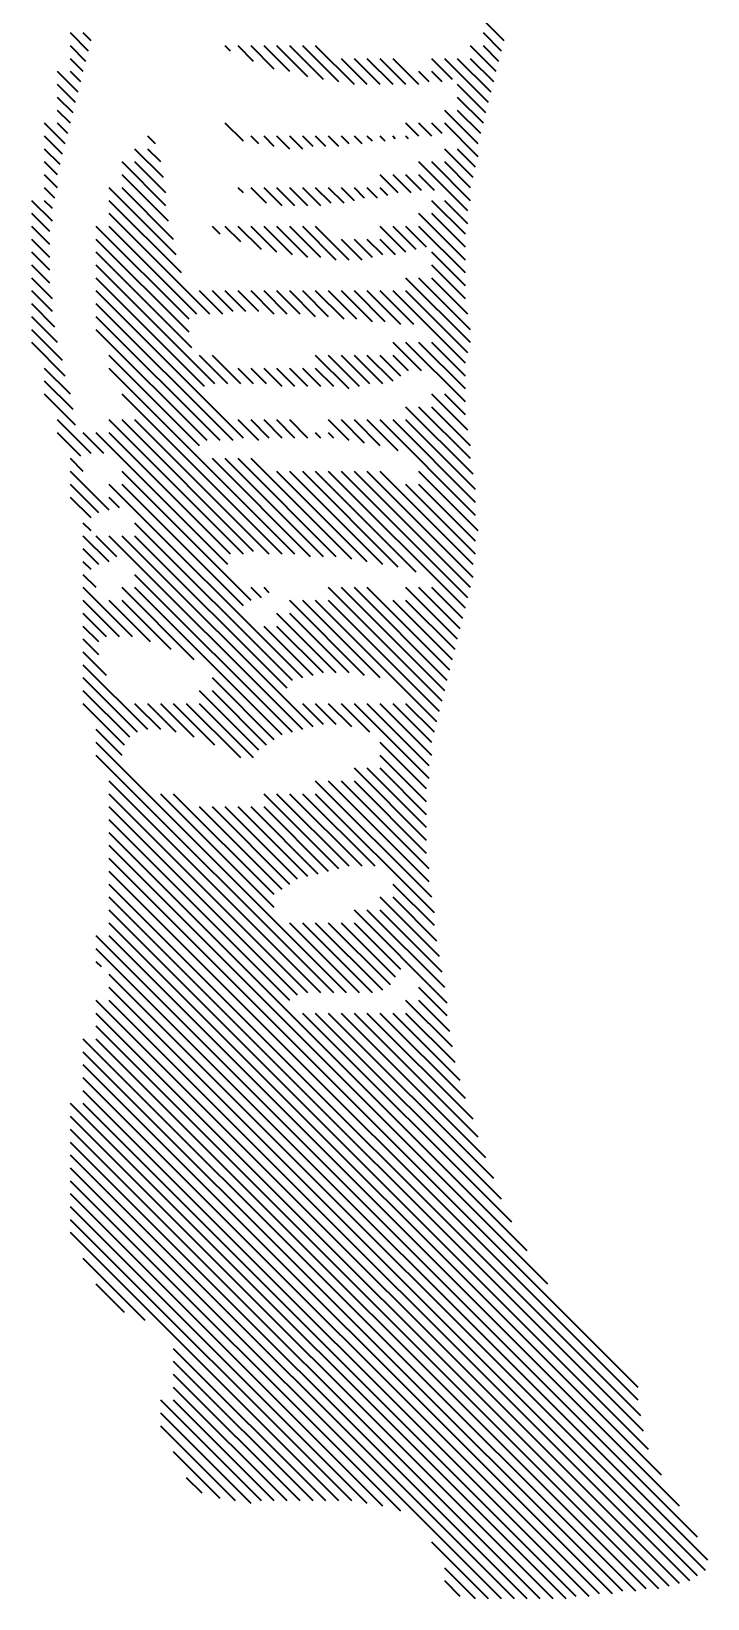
# Model space of a CAD drawing. Header units: inches. Extents: x 855 to 2282, y 843 to 2081.
# Drawn here: x 1680.5 to 1865.3, y 918.8 to 1347.4 of the extents above; entities that cross this region are included whole.
import ezdxf

# ---------------------------------------------------------------- set-up
doc = ezdxf.new("R2010")
doc.units = ezdxf.units.IN
doc.header["$MEASUREMENT"] = 0
doc.layers.add('Layer 1', color=7, linetype='Continuous')

# ---------------------------------------------------------------- blocks, each defined once
blk = doc.blocks.new('block 4')
at = {"layer": 'Layer 1', "color": 7, "lineweight": 35}
for points in [[(1803.93, 1350.61), (1809.57, 1344.97)], [(1691.04, 1347.08), (1695.98, 1342.14)], [(1694.57, 1347.08), (1696.68, 1344.97)], [(1803.93, 1347.08), (1808.87, 1342.14)], [(1691.04, 1343.55), (1695.27, 1339.32)], [(1733.37, 1343.55), (1734.78, 1342.14)], [(1736.9, 1343.55), (1741.13, 1339.32)], [(1740.43, 1343.55), (1746.78, 1337.2)], [(1743.96, 1343.55), (1751.01, 1336.5)], [(1747.48, 1343.55), (1755.95, 1335.09)], [(1751.01, 1343.55), (1760.18, 1334.38)], [(1754.54, 1343.55), (1764.42, 1333.68)], [(1758.07, 1343.55), (1768.65, 1332.97)], [(1800.4, 1343.55), (1807.46, 1336.5)], [(1803.93, 1343.55), (1808.16, 1339.32)], [(1691.04, 1340.03), (1694.57, 1336.5)], [(1765.12, 1340.03), (1772.18, 1332.97)], [(1768.65, 1340.03), (1775.71, 1332.97)], [(1772.18, 1340.03), (1779.23, 1332.97)], [(1775.71, 1340.03), (1782.76, 1332.97)], [(1779.23, 1340.03), (1786.29, 1332.97)], [(1789.82, 1340.03), (1795.46, 1334.38)], [(1793.35, 1340.03), (1805.34, 1328.03)], [(1796.87, 1340.03), (1806.05, 1330.85)], [(1800.4, 1340.03), (1806.75, 1333.68)], [(1687.51, 1336.5), (1693.16, 1330.85)], [(1691.04, 1336.5), (1693.86, 1333.68)], [(1786.29, 1336.5), (1789.11, 1333.68)], [(1789.82, 1336.5), (1792.64, 1333.68)], [(1687.51, 1332.97), (1692.45, 1328.03)], [(1687.51, 1329.44), (1691.75, 1325.21)], [(1796.87, 1332.97), (1804.63, 1325.21)], [(1796.87, 1329.44), (1803.93, 1322.39)], [(1687.51, 1325.92), (1691.04, 1322.39)], [(1793.35, 1325.92), (1802.52, 1316.74)], [(1796.87, 1325.92), (1803.22, 1319.57)], [(1683.98, 1322.39), (1689.63, 1316.74)], [(1687.51, 1322.39), (1690.33, 1319.57)], [(1733.37, 1322.39), (1738.31, 1317.45)], [(1782.76, 1322.39), (1786.29, 1318.86)], [(1786.29, 1322.39), (1789.82, 1318.86)], [(1789.82, 1322.39), (1792.64, 1319.57)], [(1793.35, 1322.39), (1802.52, 1313.22)], [(1683.98, 1318.86), (1688.92, 1313.92)], [(1712.21, 1318.86), (1714.32, 1316.74)], [(1740.43, 1318.86), (1742.55, 1316.74)], [(1743.96, 1318.86), (1746.78, 1316.04)], [(1747.48, 1318.86), (1751.01, 1315.33)], [(1751.01, 1318.86), (1754.54, 1315.33)], [(1754.54, 1318.86), (1757.36, 1316.04)], [(1758.07, 1318.86), (1760.89, 1316.04)], [(1761.6, 1318.86), (1764.42, 1316.04)], [(1765.12, 1318.86), (1767.24, 1316.74)], [(1768.65, 1318.86), (1770.77, 1316.74)], [(1772.18, 1318.86), (1773.59, 1317.45)], [(1775.71, 1318.86), (1777.12, 1317.45)], [(1779.23, 1318.86), (1779.94, 1318.15)], [(1782.76, 1318.86), (1783.47, 1318.15)], [(1683.98, 1315.33), (1688.22, 1311.1)], [(1683.98, 1311.8), (1687.51, 1308.28)], [(1705.15, 1311.8), (1717.15, 1299.81)], [(1708.68, 1315.33), (1716.44, 1307.57)], [(1708.68, 1311.8), (1717.15, 1303.34)], [(1712.21, 1315.33), (1715.73, 1311.8)], [(1786.29, 1311.8), (1799.7, 1298.4)], [(1789.82, 1311.8), (1800.4, 1301.22)], [(1793.35, 1315.33), (1801.11, 1307.57)], [(1793.35, 1311.8), (1800.4, 1304.75)], [(1796.87, 1315.33), (1801.81, 1310.39)], [(1683.98, 1308.28), (1687.51, 1304.75)], [(1705.15, 1308.28), (1717.85, 1295.58)], [(1775.71, 1308.28), (1780.65, 1303.34)], [(1779.23, 1308.28), (1784.17, 1303.34)], [(1782.76, 1308.28), (1787, 1304.04)], [(1786.29, 1308.28), (1790.52, 1304.04)], [(1683.98, 1304.75), (1686.81, 1301.93)], [(1701.62, 1304.75), (1719.97, 1286.4)], [(1705.15, 1304.75), (1719.26, 1290.64)], [(1736.9, 1304.75), (1738.31, 1303.34)], [(1740.43, 1304.75), (1744.66, 1300.52)], [(1743.96, 1304.75), (1748.9, 1299.81)], [(1747.48, 1304.75), (1752.42, 1299.81)], [(1751.01, 1304.75), (1755.95, 1299.81)], [(1754.54, 1304.75), (1759.48, 1299.81)], [(1758.07, 1304.75), (1762.3, 1300.52)], [(1761.6, 1304.75), (1765.83, 1300.52)], [(1765.12, 1304.75), (1768.65, 1301.22)], [(1768.65, 1304.75), (1771.47, 1301.93)], [(1772.18, 1304.75), (1775, 1301.93)], [(1775.71, 1304.75), (1777.82, 1302.63)], [(1680.46, 1301.22), (1686.1, 1295.58)], [(1683.98, 1301.22), (1686.1, 1299.1)], [(1701.62, 1301.22), (1721.38, 1281.47)], [(1789.82, 1301.22), (1798.99, 1292.05)], [(1793.35, 1301.22), (1799.7, 1294.87)], [(1680.46, 1297.69), (1685.4, 1292.75)], [(1701.62, 1297.69), (1729.14, 1270.18)], [(1786.29, 1297.69), (1798.99, 1284.99)], [(1789.82, 1297.69), (1798.99, 1288.52)], [(1680.46, 1294.17), (1685.4, 1289.23)], [(1680.46, 1290.64), (1685.4, 1285.7)], [(1698.1, 1294.17), (1723.5, 1268.77)], [(1698.1, 1290.64), (1723.5, 1265.24)], [(1701.62, 1294.17), (1725.61, 1270.18)], [(1729.85, 1294.17), (1731.96, 1292.05)], [(1733.37, 1294.17), (1737.61, 1289.93)], [(1736.9, 1294.17), (1743.25, 1287.82)], [(1740.43, 1294.17), (1747.48, 1287.11)], [(1743.96, 1294.17), (1751.72, 1286.4)], [(1747.48, 1294.17), (1755.95, 1285.7)], [(1751.01, 1294.17), (1759.48, 1285.7)], [(1754.54, 1294.17), (1763.71, 1284.99)], [(1758.07, 1294.17), (1767.24, 1284.99)], [(1765.12, 1290.64), (1770.77, 1284.99)], [(1768.65, 1290.64), (1773.59, 1285.7)], [(1772.18, 1290.64), (1776.41, 1286.4)], [(1775.71, 1294.17), (1782.76, 1287.11)], [(1775.71, 1290.64), (1779.94, 1286.4)], [(1779.23, 1294.17), (1785.58, 1287.82)], [(1782.76, 1294.17), (1788.41, 1288.52)], [(1786.29, 1294.17), (1798.99, 1281.47)], [(1680.46, 1287.11), (1685.4, 1282.17)], [(1698.1, 1287.11), (1724.2, 1261)], [(1789.82, 1287.11), (1798.99, 1277.94)], [(1680.46, 1283.58), (1685.4, 1278.64)], [(1698.1, 1283.58), (1730.55, 1251.13)], [(1789.82, 1283.58), (1798.99, 1274.41)], [(1680.46, 1280.05), (1686.1, 1274.41)], [(1698.1, 1280.05), (1727.73, 1250.42)], [(1782.76, 1280.05), (1800.4, 1262.42)], [(1786.29, 1280.05), (1800.4, 1265.94)], [(1789.82, 1280.05), (1799.7, 1270.18)], [(1680.46, 1276.53), (1686.1, 1270.88)], [(1698.1, 1276.53), (1738.31, 1236.31)], [(1726.32, 1276.53), (1732.67, 1270.18)], [(1729.85, 1276.53), (1735.49, 1270.88)], [(1733.37, 1276.53), (1739.02, 1270.88)], [(1736.9, 1276.53), (1742.55, 1270.88)], [(1740.43, 1276.53), (1746.78, 1270.18)], [(1743.96, 1276.53), (1750.31, 1270.18)], [(1747.48, 1276.53), (1753.83, 1270.18)], [(1751.01, 1276.53), (1758.07, 1269.47)], [(1754.54, 1276.53), (1761.6, 1269.47)], [(1758.07, 1276.53), (1765.83, 1268.77)], [(1761.6, 1276.53), (1769.36, 1268.77)], [(1765.12, 1276.53), (1773.59, 1268.06)], [(1768.65, 1276.53), (1777.12, 1268.06)], [(1772.18, 1276.53), (1781.35, 1267.35)], [(1775.71, 1276.53), (1784.88, 1267.35)], [(1779.23, 1276.53), (1798.99, 1256.77)], [(1782.76, 1276.53), (1799.7, 1259.59)], [(1680.46, 1273), (1686.81, 1266.65)], [(1680.46, 1269.47), (1687.51, 1262.42)], [(1698.1, 1273), (1735.49, 1235.6)], [(1698.1, 1269.47), (1731.96, 1235.6)], [(1680.46, 1265.94), (1688.92, 1257.48)], [(1698.1, 1265.94), (1728.43, 1235.6)], [(1680.46, 1262.42), (1689.63, 1253.24)], [(1779.23, 1262.42), (1787, 1254.65)], [(1782.76, 1262.42), (1798.99, 1246.19)], [(1786.29, 1262.42), (1798.99, 1249.72)], [(1789.82, 1262.42), (1798.99, 1253.24)], [(1701.62, 1258.89), (1726.32, 1234.19)], [(1726.32, 1258.89), (1734.08, 1251.13)], [(1729.85, 1258.89), (1737.61, 1251.13)], [(1758.07, 1258.89), (1767.24, 1249.72)], [(1761.6, 1258.89), (1770.06, 1250.42)], [(1765.12, 1258.89), (1772.88, 1251.13)], [(1768.65, 1258.89), (1776.41, 1251.13)], [(1772.18, 1258.89), (1779.23, 1251.83)], [(1775.71, 1258.89), (1781.35, 1253.24)], [(1779.23, 1258.89), (1783.47, 1254.65)], [(1683.98, 1255.36), (1691.04, 1248.3)], [(1683.98, 1251.83), (1691.75, 1244.07)], [(1701.62, 1255.36), (1752.42, 1204.56)], [(1736.9, 1255.36), (1741.13, 1251.13)], [(1740.43, 1255.36), (1744.66, 1251.13)], [(1743.96, 1255.36), (1748.9, 1250.42)], [(1747.48, 1255.36), (1752.42, 1250.42)], [(1751.01, 1255.36), (1755.95, 1250.42)], [(1754.54, 1255.36), (1759.48, 1250.42)], [(1758.07, 1255.36), (1763.01, 1250.42)], [(1683.98, 1248.3), (1692.45, 1239.84)], [(1705.15, 1248.3), (1748.9, 1204.56)], [(1789.82, 1248.3), (1799.7, 1238.43)], [(1793.35, 1248.3), (1798.99, 1242.66)], [(1782.76, 1244.78), (1801.11, 1226.43)], [(1786.29, 1244.78), (1800.4, 1230.67)], [(1789.82, 1244.78), (1800.4, 1234.19)], [(1687.51, 1241.25), (1696.68, 1232.08)], [(1701.62, 1241.25), (1738.31, 1204.56)], [(1705.15, 1241.25), (1741.13, 1205.27)], [(1708.68, 1241.25), (1745.37, 1204.56)], [(1736.9, 1241.25), (1742.55, 1235.6)], [(1740.43, 1241.25), (1745.37, 1236.31)], [(1743.96, 1241.25), (1748.9, 1236.31)], [(1747.48, 1241.25), (1752.42, 1236.31)], [(1751.01, 1241.25), (1755.95, 1236.31)], [(1761.6, 1241.25), (1767.24, 1235.6)], [(1765.12, 1241.25), (1771.47, 1234.9)], [(1768.65, 1241.25), (1775.71, 1234.19)], [(1772.18, 1241.25), (1780.65, 1232.78)], [(1775.71, 1241.25), (1801.81, 1215.14)], [(1779.23, 1241.25), (1801.81, 1218.67)], [(1782.76, 1241.25), (1801.81, 1222.2)], [(1687.51, 1237.72), (1693.86, 1231.37)], [(1694.57, 1237.72), (1700.21, 1232.08)], [(1698.1, 1237.72), (1734.08, 1201.74)], [(1701.62, 1237.72), (1734.78, 1204.56)], [(1758.07, 1237.72), (1759.48, 1236.31)], [(1761.6, 1237.72), (1763.01, 1236.31)], [(1691.04, 1230.67), (1694.57, 1227.14)], [(1729.85, 1230.67), (1756.66, 1203.85)], [(1733.37, 1230.67), (1760.18, 1203.85)], [(1736.9, 1230.67), (1763.71, 1203.85)], [(1740.43, 1230.67), (1767.95, 1203.15)], [(1691.04, 1227.14), (1701.62, 1216.55)], [(1705.15, 1227.14), (1740.43, 1191.86)], [(1747.48, 1227.14), (1772.18, 1202.44)], [(1751.01, 1227.14), (1776.41, 1201.74)], [(1754.54, 1227.14), (1780.65, 1201.03)], [(1758.07, 1227.14), (1785.58, 1199.62)], [(1761.6, 1227.14), (1798.99, 1189.74)], [(1765.12, 1227.14), (1799.7, 1192.57)], [(1768.65, 1227.14), (1800.4, 1195.39)], [(1772.18, 1227.14), (1801.11, 1198.21)], [(1775.71, 1227.14), (1801.11, 1201.74)], [(1786.29, 1227.14), (1802.52, 1210.91)], [(1691.04, 1223.61), (1698.8, 1215.85)], [(1701.62, 1223.61), (1754.54, 1170.69)], [(1705.15, 1223.61), (1738.31, 1190.45)], [(1782.76, 1223.61), (1801.81, 1204.56)], [(1786.29, 1223.61), (1801.81, 1208.09)], [(1691.04, 1220.08), (1696.68, 1214.44)], [(1701.62, 1220.08), (1704.45, 1217.26)], [(1694.57, 1213.03), (1696.68, 1210.91)], [(1708.68, 1213.03), (1751.72, 1169.99)], [(1694.57, 1209.5), (1701.62, 1202.44)], [(1698.1, 1209.5), (1703.74, 1203.85)], [(1701.62, 1209.5), (1754.54, 1156.58)], [(1705.15, 1209.5), (1757.36, 1157.29)], [(1708.68, 1209.5), (1750.31, 1167.87)], [(1694.57, 1205.97), (1698.8, 1201.74)], [(1694.57, 1202.44), (1696.68, 1200.33)], [(1694.57, 1198.92), (1698.1, 1195.39)], [(1708.68, 1198.92), (1751.72, 1155.88)], [(1694.57, 1195.39), (1707.97, 1181.98)], [(1694.57, 1191.86), (1704.45, 1181.98)], [(1701.62, 1191.86), (1712.91, 1180.57)], [(1705.15, 1195.39), (1724.91, 1175.63)], [(1705.15, 1191.86), (1718.56, 1178.45)], [(1708.68, 1195.39), (1748.9, 1155.17)], [(1740.43, 1195.39), (1743.25, 1192.57)], [(1743.96, 1195.39), (1745.37, 1193.98)], [(1751.01, 1191.86), (1771.47, 1171.4)], [(1754.54, 1191.86), (1775.71, 1170.69)], [(1758.07, 1191.86), (1791.23, 1158.7)], [(1761.6, 1195.39), (1792.64, 1164.34)], [(1761.6, 1191.86), (1791.93, 1161.52)], [(1765.12, 1195.39), (1793.35, 1167.17)], [(1768.65, 1195.39), (1794.05, 1169.99)], [(1772.18, 1195.39), (1794.76, 1172.81)], [(1779.23, 1191.86), (1795.46, 1175.63)], [(1782.76, 1195.39), (1796.87, 1181.28)], [(1782.76, 1191.86), (1796.17, 1178.45)], [(1786.29, 1195.39), (1797.58, 1184.1)], [(1789.82, 1195.39), (1798.28, 1186.92)], [(1694.57, 1188.33), (1700.92, 1181.98)], [(1747.48, 1188.33), (1763.71, 1172.1)], [(1751.01, 1188.33), (1767.24, 1172.1)], [(1694.57, 1184.8), (1698.8, 1180.57)], [(1743.96, 1184.8), (1757.36, 1171.4)], [(1747.48, 1184.8), (1760.18, 1172.1)], [(1694.57, 1181.28), (1698.8, 1177.04)], [(1694.57, 1177.75), (1700.92, 1171.4)], [(1694.57, 1174.22), (1712.21, 1156.58)], [(1694.57, 1170.69), (1709.38, 1155.88)], [(1729.85, 1170.69), (1746.78, 1153.76)], [(1694.57, 1167.17), (1707.27, 1154.47)], [(1726.32, 1167.17), (1742.55, 1150.94)], [(1729.85, 1167.17), (1744.66, 1152.35)], [(1694.57, 1163.64), (1705.86, 1152.35)], [(1708.68, 1163.64), (1715.73, 1156.58)], [(1712.21, 1163.64), (1719.97, 1155.88)], [(1715.73, 1163.64), (1724.91, 1154.47)], [(1719.26, 1163.64), (1730.55, 1152.35)], [(1722.79, 1163.64), (1737.61, 1148.82)], [(1726.32, 1163.64), (1741.13, 1148.82)], [(1754.54, 1163.64), (1760.18, 1157.99)], [(1758.07, 1163.64), (1763.71, 1157.99)], [(1761.6, 1163.64), (1767.95, 1157.29)], [(1765.12, 1163.64), (1772.88, 1155.88)], [(1768.65, 1163.64), (1789.11, 1143.18)], [(1772.18, 1163.64), (1789.11, 1146.7)], [(1775.71, 1163.64), (1789.82, 1149.53)], [(1779.23, 1163.64), (1789.82, 1153.05)], [(1782.76, 1163.64), (1790.52, 1155.88)], [(1698.1, 1156.58), (1705.15, 1149.53)], [(1698.1, 1153.05), (1766.53, 1084.62)], [(1775.71, 1153.05), (1788.41, 1140.35)], [(1698.1, 1149.53), (1763.01, 1084.62)], [(1775.71, 1149.53), (1788.41, 1136.83)], [(1768.65, 1146), (1788.41, 1126.24)], [(1772.18, 1146), (1788.41, 1129.77)], [(1775.71, 1146), (1788.41, 1133.3)], [(1701.62, 1142.47), (1759.48, 1084.62)], [(1758.07, 1142.47), (1789.82, 1110.72)], [(1761.6, 1142.47), (1789.11, 1114.95)], [(1765.12, 1142.47), (1789.11, 1118.48)], [(1768.65, 1142.47), (1788.41, 1122.72)], [(1701.62, 1138.94), (1755.95, 1084.62)], [(1715.73, 1138.94), (1746.78, 1107.9)], [(1719.26, 1138.94), (1746.78, 1111.43)], [(1743.96, 1138.94), (1764.42, 1118.48)], [(1747.48, 1138.94), (1767.24, 1119.19)], [(1751.01, 1138.94), (1770.77, 1119.19)], [(1754.54, 1138.94), (1774.3, 1119.19)], [(1758.07, 1138.94), (1790.52, 1106.49)], [(1701.62, 1135.42), (1753.13, 1083.91)], [(1701.62, 1131.89), (1751.01, 1082.5)], [(1726.32, 1135.42), (1748.9, 1112.84)], [(1729.85, 1135.42), (1751.01, 1114.25)], [(1733.37, 1135.42), (1753.13, 1115.66)], [(1736.9, 1135.42), (1755.95, 1116.37)], [(1740.43, 1135.42), (1758.77, 1117.07)], [(1743.96, 1135.42), (1761.6, 1117.78)], [(1701.62, 1128.36), (1815.92, 1014.06)], [(1701.62, 1124.83), (1821.57, 1004.89)], [(1701.62, 1121.3), (1846.26, 976.67)], [(1701.62, 1117.78), (1846.26, 973.14)], [(1701.62, 1114.25), (1846.97, 968.9)], [(1701.62, 1110.72), (1847.67, 964.67)], [(1775.71, 1110.72), (1791.93, 1094.49)], [(1779.23, 1114.25), (1790.52, 1102.96)], [(1779.23, 1110.72), (1791.23, 1098.73)], [(1701.62, 1107.19), (1849.08, 959.73)], [(1768.65, 1107.19), (1794.05, 1081.79)], [(1772.18, 1107.19), (1793.35, 1086.03)], [(1775.71, 1107.19), (1792.64, 1090.26)], [(1701.62, 1103.67), (1852.61, 952.68)], [(1751.01, 1103.67), (1770.06, 1084.62)], [(1754.54, 1103.67), (1773.59, 1084.62)], [(1758.07, 1103.67), (1776.41, 1085.32)], [(1761.6, 1103.67), (1778.53, 1086.73)], [(1765.12, 1103.67), (1779.94, 1088.85)], [(1768.65, 1103.67), (1781.35, 1090.97)], [(1698.1, 1100.14), (1862.49, 935.74)], [(1701.62, 1100.14), (1857.55, 944.21)], [(1698.1, 1096.61), (1865.31, 929.39)], [(1698.1, 1093.08), (1699.51, 1091.67)], [(1701.62, 1089.55), (1864.61, 926.57)], [(1701.62, 1086.03), (1862.49, 925.16)], [(1786.29, 1086.03), (1794.05, 1078.27)], [(1698.1, 1082.5), (1857.55, 923.04)], [(1701.62, 1082.5), (1860.37, 923.75)], [(1782.76, 1082.5), (1795.46, 1069.8)], [(1786.29, 1082.5), (1794.76, 1074.03)], [(1698.1, 1078.97), (1854.73, 922.34)], [(1754.54, 1078.97), (1811.69, 1021.82)], [(1758.07, 1078.97), (1808.87, 1028.17)], [(1761.6, 1078.97), (1806.75, 1033.82)], [(1765.12, 1078.97), (1804.63, 1039.46)], [(1768.65, 1078.97), (1802.52, 1045.1)], [(1772.18, 1078.97), (1801.11, 1050.04)], [(1775.71, 1078.97), (1798.99, 1055.69)], [(1779.23, 1078.97), (1797.58, 1060.63)], [(1782.76, 1078.97), (1796.17, 1065.57)], [(1694.57, 1071.92), (1845.56, 920.93)], [(1698.1, 1075.44), (1851.91, 921.63)], [(1698.1, 1071.92), (1848.38, 921.63)], [(1694.57, 1068.39), (1842.03, 920.93)], [(1694.57, 1064.86), (1839.21, 920.22)], [(1694.57, 1061.33), (1835.68, 920.22)], [(1694.57, 1057.8), (1832.86, 919.52)], [(1691.04, 1054.28), (1826.51, 918.81)], [(1691.04, 1050.75), (1822.98, 918.81)], [(1694.57, 1054.28), (1829.33, 919.52)], [(1691.04, 1047.22), (1819.45, 918.81)], [(1691.04, 1043.69), (1815.92, 918.81)], [(1691.04, 1040.17), (1812.4, 918.81)], [(1691.04, 1036.64), (1808.87, 918.81)], [(1691.04, 1033.11), (1781.35, 942.8)], [(1691.04, 1029.58), (1776.41, 944.21)], [(1691.04, 1026.05), (1772.18, 944.92)], [(1691.04, 1022.53), (1767.95, 945.62)], [(1691.04, 1019), (1764.42, 945.62)], [(1694.57, 1011.94), (1711.5, 995.01)], [(1698.1, 1004.89), (1705.86, 997.13)], [(1719.26, 987.25), (1760.89, 945.62)], [(1719.26, 983.72), (1757.36, 945.62)], [(1719.26, 980.19), (1753.83, 945.62)], [(1846.26, 980.19), (1846.26, 980.19)], [(1715.73, 973.14), (1743.25, 945.62)], [(1719.26, 976.67), (1750.31, 945.62)], [(1719.26, 973.14), (1746.78, 945.62)], [(1715.73, 969.61), (1740.43, 944.92)], [(1715.73, 966.08), (1736.2, 945.62)], [(1719.26, 959.03), (1731.96, 946.33)], [(1722.79, 951.97), (1727.02, 947.74)], [(1789.82, 934.33), (1805.34, 918.81)], [(1793.35, 927.28), (1801.81, 918.81)], [(1793.35, 923.75), (1797.58, 919.52)]]:
    blk.add_lwpolyline(points, dxfattribs=at)
blk = doc.blocks.new('block 2')
at = {"layer": 'Layer 1'}
blk.add_blockref('block 4', (0, 0), dxfattribs=at)

msp = doc.modelspace()

# ---------------------------------------------------------------- block references
at = {"layer": 'Layer 1'}
msp.add_blockref('block 2', (0, 0), dxfattribs=at)

doc.saveas('drawing.dxf')
